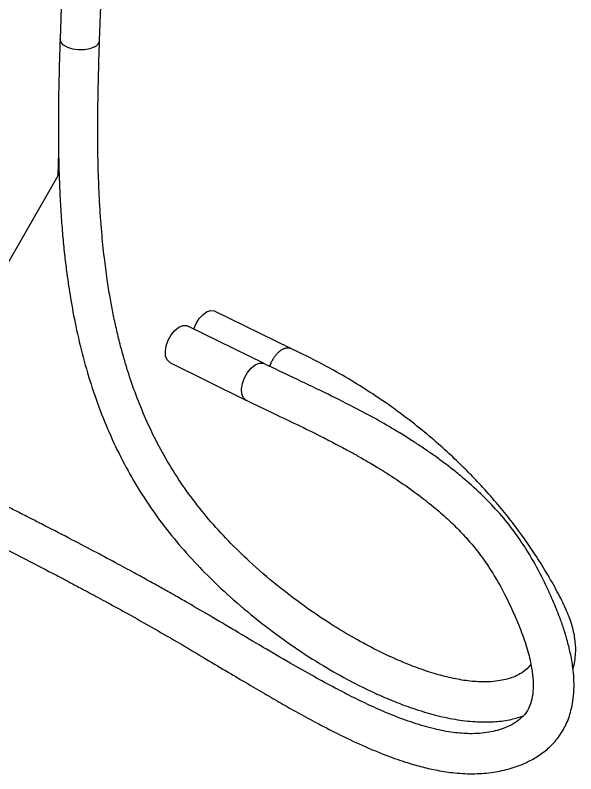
# Model space of a CAD drawing. Header units: millimetres. Extents: x 0 to 279, y 0 to 216.
# Drawn here: x 113.36 to 139.21, y 42.38 to 77.35 of the extents above; entities that cross this region are included whole.
import ezdxf

# ---------------------------------------------------------------- set-up
doc = ezdxf.new("R2010")
doc.units = ezdxf.units.MM

msp = doc.modelspace()

# ---------------------------------------------------------------- linework, layer by layer
at = {"color": 7, "linetype": 'Continuous', "lineweight": 25}
for p, q in [((115.538, 79.399), (115.431, 76.244)), ((117.254, 76.18), (117.368, 79.332)), ((115.364, 71.051), (115.326, 69.951)), ((115.326, 69.951), (112.641, 65.271)), ((126.068, 61.989), (122.558, 63.713)), ((121.259, 63.045), (121.319, 63.024)), ((124.837, 61.29), (121.319, 63.024)), ((120.491, 61.349), (124.004, 59.607))]:
    msp.add_line(p, q, dxfattribs=at)
at = {"color": 8, "linetype": 'Continuous', "lineweight": 25}
msp.add_line((124.777, 61.312), (124.833, 61.292), dxfattribs=at)
at = {"color": 8, "linetype": 'Continuous', "lineweight": 25, "flags": 128}
for points in [[(117.021, 75.889), (116.811, 75.807), (116.559, 75.762), (116.288, 75.757), (116.022, 75.792), (115.784, 75.865), (115.596, 75.969), (115.475, 76.094), (115.431, 76.23), (115.431, 76.244)], [(124.009, 59.605), (123.994, 59.613), (123.88, 59.723), (123.813, 59.898), (123.801, 60.121), (123.844, 60.374), (123.939, 60.634), (124.076, 60.877), (124.244, 61.082), (124.428, 61.231), (124.611, 61.309), (124.777, 61.312)]]:
    msp.add_lwpolyline(points, dxfattribs=at)
at = {"color": 7, "linetype": 'Continuous', "lineweight": 25, "flags": 128}
for points in [[(121.595, 62.888), (121.701, 63.14), (121.849, 63.372), (122.022, 63.56), (122.207, 63.687), (122.386, 63.742), (122.544, 63.719), (122.558, 63.713)], [(120.491, 61.349), (120.48, 61.355), (120.365, 61.465), (120.298, 61.639), (120.285, 61.863), (120.327, 62.115), (120.421, 62.373), (120.558, 62.615), (120.725, 62.819), (120.909, 62.966), (121.093, 63.044), (121.259, 63.045)]]:
    msp.add_lwpolyline(points, dxfattribs=at)
at = {"color": 8, "linetype": 'Continuous', "lineweight": 25}
msp.add_arc((116.9, 76.224), 0.357, 289.7459, 352.7903, dxfattribs=at)
at = {"color": 7, "linetype": 'Continuous', "lineweight": 25}
for points, knots in [([(115.431, 76.244), (115.411, 75.623), (115.374, 74.45), (115.35, 72.798), (115.353, 71.354), (115.38, 70.111), (115.423, 69.027), (115.481, 68.042), (115.555, 67.112), (115.641, 66.258), (115.754, 65.333), (115.913, 64.262), (116.153, 62.975), (116.479, 61.589), (116.896, 60.175), (117.394, 58.797), (117.974, 57.465), (118.64, 56.182), (119.393, 54.949), (120.23, 53.774), (121.143, 52.667), (122.111, 51.633), (123.195, 50.596), (124.399, 49.568), (125.722, 48.564), (127.051, 47.671), (128.326, 46.915), (129.372, 46.371), (130.235, 45.97), (130.988, 45.655), (131.817, 45.353), (132.717, 45.084), (133.647, 44.88), (134.548, 44.771), (135.399, 44.771), (136.139, 44.849), (136.568, 44.981), (136.773, 45.044)], [0, 0, 0, 0, 0.042743, 0.080772, 0.113927, 0.142178, 0.165575, 0.188752, 0.209481, 0.228607, 0.246228, 0.271288, 0.29975, 0.330994, 0.361789, 0.391642, 0.420819, 0.449655, 0.478511, 0.507733, 0.537387, 0.567383, 0.597614, 0.634815, 0.673071, 0.711911, 0.748519, 0.781742, 0.801106, 0.82247, 0.846363, 0.872633, 0.901091, 0.929377, 0.955233, 0.978762, 1, 1, 1, 1]), ([(137.134, 47.437), (137.125, 47.42), (137.07, 47.325), (136.91, 47.168), (136.655, 46.984), (136.361, 46.846), (136.054, 46.745), (135.709, 46.669), (135.293, 46.621), (134.751, 46.612), (134.069, 46.676), (133.28, 46.834), (132.486, 47.06), (131.698, 47.338), (130.923, 47.659), (130.077, 48.054), (129.119, 48.557), (128.015, 49.212), (126.822, 50.006), (125.573, 50.943), (124.391, 51.946), (123.322, 52.971), (122.395, 53.971), (121.554, 55.008), (120.805, 56.08), (120.144, 57.181), (119.572, 58.3), (119.09, 59.413), (118.693, 60.493), (118.397, 61.445), (118.174, 62.272), (118.005, 62.982), (117.86, 63.67), (117.725, 64.396), (117.592, 65.231), (117.46, 66.238), (117.34, 67.431), (117.252, 68.702), (117.193, 70.044), (117.168, 71.395), (117.169, 72.879), (117.198, 74.485), (117.235, 75.601), (117.254, 76.18)], [0, 0, 0, 0, 0.003904, 0.022288, 0.042779, 0.06113, 0.076145, 0.090993, 0.108464, 0.127876, 0.153609, 0.178992, 0.203763, 0.227658, 0.250486, 0.272715, 0.301787, 0.333654, 0.368023, 0.404453, 0.44167, 0.471549, 0.500102, 0.527207, 0.553127, 0.578352, 0.603313, 0.627563, 0.650708, 0.672834, 0.68876, 0.704092, 0.718799, 0.733512, 0.751602, 0.773712, 0.800053, 0.830833, 0.858767, 0.88969, 0.923594, 0.960413, 1, 1, 1, 1]), ([(125.104, 61.163), (125.111, 61.184), (125.127, 61.236), (125.155, 61.305), (125.187, 61.375), (125.219, 61.438), (125.27, 61.529), (125.328, 61.616), (125.39, 61.695), (125.454, 61.769), (125.539, 61.851), (125.644, 61.929), (125.732, 61.976), (125.801, 62.001), (125.869, 62.018), (125.934, 62.023), (125.994, 62.015), (126.031, 62.006), (126.052, 61.996), (126.059, 61.992)], [0, 0, 0, 0, 0.040828, 0.099963, 0.131754, 0.177901, 0.224572, 0.319324, 0.365465, 0.412129, 0.506867, 0.599586, 0.694318, 0.740458, 0.787121, 0.881856, 0.928009, 0.974686, 1, 1, 1, 1]), ([(139.082, 47.228), (139.087, 47.241), (139.14, 47.379), (139.182, 47.655), (139.222, 48.105), (139.187, 48.642), (139.034, 49.29), (138.755, 50.001), (138.363, 50.782), (137.882, 51.637), (137.361, 52.469), (136.835, 53.237), (136.292, 53.969), (135.698, 54.71), (135.107, 55.391), (134.522, 56.019), (133.939, 56.61), (133.25, 57.262), (132.438, 57.974), (131.486, 58.74), (130.487, 59.468), (129.456, 60.152), (128.405, 60.788), (127.236, 61.431), (126.432, 61.815), (126.007, 62.018)], [0, 0, 0, 0, 0.003127, 0.031477, 0.056199, 0.094789, 0.137506, 0.184781, 0.236856, 0.292017, 0.341612, 0.384547, 0.42455, 0.466067, 0.509331, 0.539551, 0.573476, 0.612121, 0.656111, 0.70633, 0.763988, 0.813071, 0.868075, 0.930009, 1, 1, 1, 1]), ([(109.505, 54.483), (109.7, 54.384), (110.091, 54.184), (110.679, 53.884), (111.267, 53.586), (111.847, 53.292), (112.413, 53.003), (113.183, 52.611), (114.101, 52.139), (115.07, 51.634), (115.824, 51.238), (116.368, 50.949), (116.805, 50.714), (117.204, 50.5), (117.792, 50.181), (118.622, 49.724), (119.683, 49.129), (120.797, 48.486), (121.884, 47.844), (122.914, 47.23), (123.861, 46.665), (124.725, 46.156), (125.53, 45.689), (126.345, 45.227), (127.242, 44.736), (128.262, 44.208), (129.367, 43.683), (130.439, 43.237), (131.366, 42.913), (132.138, 42.692), (132.877, 42.527), (133.687, 42.408), (134.553, 42.369), (135.404, 42.438), (136.188, 42.608), (136.867, 42.857), (137.459, 43.174), (137.979, 43.563), (138.431, 44.058), (138.719, 44.542), (138.892, 44.96), (139.004, 45.322), (139.09, 45.751), (139.135, 46.245), (139.13, 46.763), (139.078, 47.331), (138.974, 47.931), (138.817, 48.558), (138.637, 49.136), (138.412, 49.762), (138.098, 50.525), (137.638, 51.504), (137.073, 52.529), (136.42, 53.511), (135.719, 54.382), (134.94, 55.199), (134.213, 55.86), (133.589, 56.374), (133.082, 56.764), (132.599, 57.114), (132.132, 57.434), (131.625, 57.766), (130.958, 58.182), (130.056, 58.707), (128.904, 59.327), (127.563, 59.992), (126.195, 60.64), (125.288, 61.074), (124.833, 61.292)], [0, 0, 0, 0, 0.011486, 0.023065, 0.034592, 0.045936, 0.056986, 0.067644, 0.090764, 0.110438, 0.12411, 0.134636, 0.142154, 0.149628, 0.157894, 0.176466, 0.198151, 0.220092, 0.24207, 0.262466, 0.281227, 0.298487, 0.314035, 0.329422, 0.347349, 0.367816, 0.390777, 0.414164, 0.43332, 0.448136, 0.462392, 0.479642, 0.49963, 0.51909, 0.537295, 0.555171, 0.568902, 0.583852, 0.600519, 0.616336, 0.624606, 0.633089, 0.643595, 0.655835, 0.667589, 0.67844, 0.69291, 0.705525, 0.716981, 0.727234, 0.741919, 0.760085, 0.780723, 0.79656, 0.812318, 0.828012, 0.842941, 0.852171, 0.860851, 0.868996, 0.876607, 0.884207, 0.894153, 0.90954, 0.928564, 0.950808, 0.975253, 1, 1, 1, 1]), ([(124.008, 59.605), (124.432, 59.401), (125.251, 59.005), (126.461, 58.437), (127.446, 57.95), (128.19, 57.565), (128.742, 57.269), (129.168, 57.033), (129.494, 56.846), (129.768, 56.687), (130.064, 56.51), (130.567, 56.2), (131.324, 55.705), (132.191, 55.074), (132.973, 54.43), (133.597, 53.856), (134.233, 53.197), (134.846, 52.454), (135.435, 51.574), (135.93, 50.681), (136.368, 49.764), (136.736, 48.873), (137.016, 48.02), (137.185, 47.273), (137.254, 46.661), (137.247, 46.149), (137.166, 45.688), (136.996, 45.283), (136.735, 44.963), (136.38, 44.701), (135.88, 44.461), (135.215, 44.274), (134.4, 44.211), (133.551, 44.275), (132.683, 44.441), (131.733, 44.715), (130.759, 45.077), (129.832, 45.48), (128.961, 45.897), (128.077, 46.352), (127.101, 46.882), (125.995, 47.51), (124.781, 48.221), (123.536, 48.961), (122.341, 49.669), (121.381, 50.228), (120.638, 50.651), (120.079, 50.966), (119.485, 51.297), (118.789, 51.679), (117.937, 52.14), (116.934, 52.675), (115.794, 53.271), (114.817, 53.775), (114.047, 54.169), (113.517, 54.438), (112.981, 54.71), (112.441, 54.983), (111.901, 55.256), (111.365, 55.526), (110.838, 55.793), (110.491, 55.97), (110.319, 56.057)], [0, 0, 0, 0, 0.023849, 0.045962, 0.064978, 0.076795, 0.086342, 0.094277, 0.099285, 0.10343, 0.1086, 0.11478, 0.129765, 0.148308, 0.160974, 0.173142, 0.184623, 0.200819, 0.216179, 0.23499, 0.252667, 0.271593, 0.291535, 0.310508, 0.327083, 0.342906, 0.360312, 0.380289, 0.400897, 0.418781, 0.435098, 0.460514, 0.486503, 0.507356, 0.528954, 0.551703, 0.574721, 0.595391, 0.613487, 0.631756, 0.652572, 0.675992, 0.702039, 0.729224, 0.754143, 0.776693, 0.788831, 0.800092, 0.811219, 0.825406, 0.842907, 0.863524, 0.886946, 0.912712, 0.92334, 0.93418, 0.945178, 0.956268, 0.96738, 0.978434, 0.989341, 1, 1, 1, 1])]:
    msp.add_open_spline(points, degree=3, knots=knots, dxfattribs=at)

doc.saveas('drawing.dxf')
